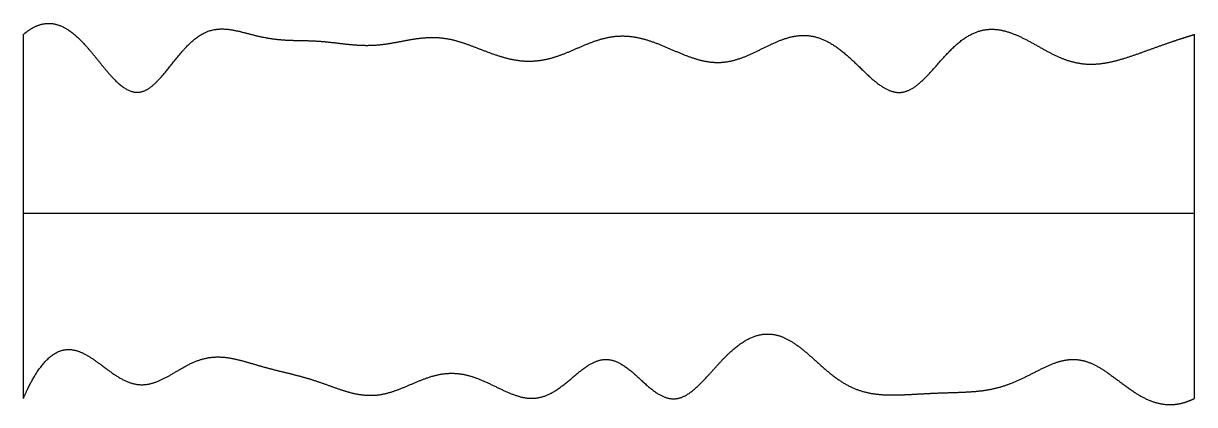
# Model space of a CAD drawing. Header units: millimetres. Extents: x 0 to 10, y -0.1 to 3.1.
import ezdxf

# ---------------------------------------------------------------- set-up
doc = ezdxf.new("R2010")
doc.units = ezdxf.units.MM
doc.layers.get('0').update_dxf_attribs({"linetype": 'CONTINUOUS'})

msp = doc.modelspace()

# ---------------------------------------------------------------- linework, layer by layer
for points in [[(0, 3.055), (0.022, 3.073), (0.065, 3.106), (0.129, 3.141), (0.213, 3.16), (0.315, 3.139), (0.416, 3.078), (0.515, 2.983), (0.611, 2.867), (0.705, 2.747), (0.797, 2.642), (0.887, 2.571), (0.975, 2.547), (1.062, 2.576), (1.148, 2.653), (1.236, 2.76), (1.325, 2.877), (1.418, 2.983), (1.514, 3.06), (1.614, 3.101), (1.717, 3.107), (1.822, 3.088), (1.928, 3.059), (2.033, 3.032), (2.138, 3.014), (2.241, 3.005), (2.344, 3.003), (2.446, 3.002), (2.548, 2.996), (2.65, 2.985), (2.753, 2.972), (2.857, 2.962), (2.961, 2.959), (3.065, 2.967), (3.168, 2.984), (3.271, 3.005), (3.374, 3.023), (3.476, 3.032), (3.578, 3.028), (3.679, 3.008), (3.78, 2.976), (3.882, 2.936), (3.984, 2.896), (4.088, 2.86), (4.191, 2.834), (4.295, 2.823), (4.398, 2.827), (4.501, 2.848), (4.602, 2.882), (4.703, 2.925), (4.803, 2.97), (4.903, 3.009), (5.004, 3.035), (5.105, 3.046), (5.207, 3.038), (5.31, 3.015), (5.414, 2.978), (5.517, 2.934), (5.621, 2.888), (5.723, 2.849), (5.825, 2.821), (5.927, 2.81), (6.027, 2.82), (6.127, 2.849), (6.227, 2.892), (6.327, 2.943), (6.427, 2.992), (6.528, 3.031), (6.631, 3.051), (6.733, 3.047), (6.836, 3.015), (6.939, 2.955), (7.04, 2.872), (7.139, 2.776), (7.236, 2.68), (7.331, 2.602), (7.423, 2.556), (7.513, 2.551), (7.602, 2.592), (7.691, 2.669), (7.781, 2.77), (7.873, 2.878), (7.969, 2.976), (8.069, 3.051), (8.172, 3.094), (8.276, 3.106), (8.381, 3.089), (8.485, 3.05), (8.587, 2.998), (8.686, 2.941), (8.785, 2.886), (8.883, 2.841), (8.981, 2.811), (9.081, 2.797), (9.183, 2.8), (9.287, 2.818), (9.391, 2.846), (9.495, 2.881), (9.599, 2.919), (9.702, 2.956), (9.803, 2.992), (9.882, 3.018), (9.941, 3.037), (9.981, 3.049), (10, 3.055)], [(0, -0.055), (0, 0.069), (0, 0.318), (0, 0.691), (0, 1.189), (0, 1.811), (0, 2.309), (0, 2.682), (0, 2.931), (0, 3.055)], [(10, -0.055), (10, 0.069), (10, 0.318), (10, 0.691), (10, 1.189), (10, 1.811), (10, 2.309), (10, 2.682), (10, 2.931), (10, 3.055)], [(0, 1.527), (0.4, 1.527), (1.2, 1.527), (2.4, 1.527), (4, 1.527), (6, 1.527), (7.6, 1.527), (8.8, 1.527), (9.6, 1.527), (10, 1.527)], [(0, -0.055), (0.018, -0.013), (0.054, 0.065), (0.109, 0.166), (0.183, 0.269), (0.277, 0.346), (0.372, 0.373), (0.467, 0.357), (0.564, 0.305), (0.662, 0.233), (0.76, 0.157), (0.858, 0.094), (0.957, 0.058), (1.056, 0.057), (1.155, 0.089), (1.255, 0.143), (1.355, 0.205), (1.456, 0.26), (1.558, 0.294), (1.662, 0.304), (1.765, 0.293), (1.869, 0.267), (1.973, 0.236), (2.076, 0.206), (2.178, 0.18), (2.28, 0.156), (2.381, 0.13), (2.483, 0.1), (2.585, 0.064), (2.688, 0.026), (2.79, -0.008), (2.893, -0.029), (2.995, -0.033), (3.097, -0.017), (3.198, 0.017), (3.299, 0.06), (3.4, 0.105), (3.502, 0.141), (3.603, 0.162), (3.706, 0.162), (3.809, 0.142), (3.913, 0.103), (4.017, 0.053), (4.122, 0.001), (4.226, -0.042), (4.329, -0.062), (4.431, -0.05), (4.532, -0.003), (4.63, 0.072), (4.728, 0.158), (4.825, 0.235), (4.921, 0.282), (5.018, 0.284), (5.115, 0.24), (5.212, 0.161), (5.309, 0.068), (5.404, -0.014), (5.499, -0.063), (5.592, -0.066), (5.685, -0.021), (5.778, 0.063), (5.873, 0.169), (5.971, 0.28), (6.072, 0.379), (6.175, 0.452), (6.278, 0.494), (6.381, 0.502), (6.481, 0.477), (6.578, 0.423), (6.672, 0.35), (6.764, 0.267), (6.856, 0.183), (6.949, 0.107), (7.046, 0.048), (7.146, 0.006), (7.248, -0.017), (7.353, -0.027), (7.459, -0.027), (7.564, -0.022), (7.669, -0.016), (7.772, -0.01), (7.875, -0.007), (7.977, -0.004), (8.079, 0), (8.182, 0.008), (8.284, 0.025), (8.387, 0.054), (8.49, 0.095), (8.593, 0.146), (8.695, 0.2), (8.797, 0.248), (8.897, 0.278), (8.996, 0.283), (9.094, 0.26), (9.192, 0.211), (9.288, 0.143), (9.386, 0.068), (9.484, -0.004), (9.583, -0.063), (9.684, -0.101), (9.787, -0.115), (9.871, -0.105), (9.935, -0.085), (9.978, -0.066), (10, -0.055)]]:
    msp.add_open_spline(points, degree=5)

doc.saveas('drawing.dxf')
